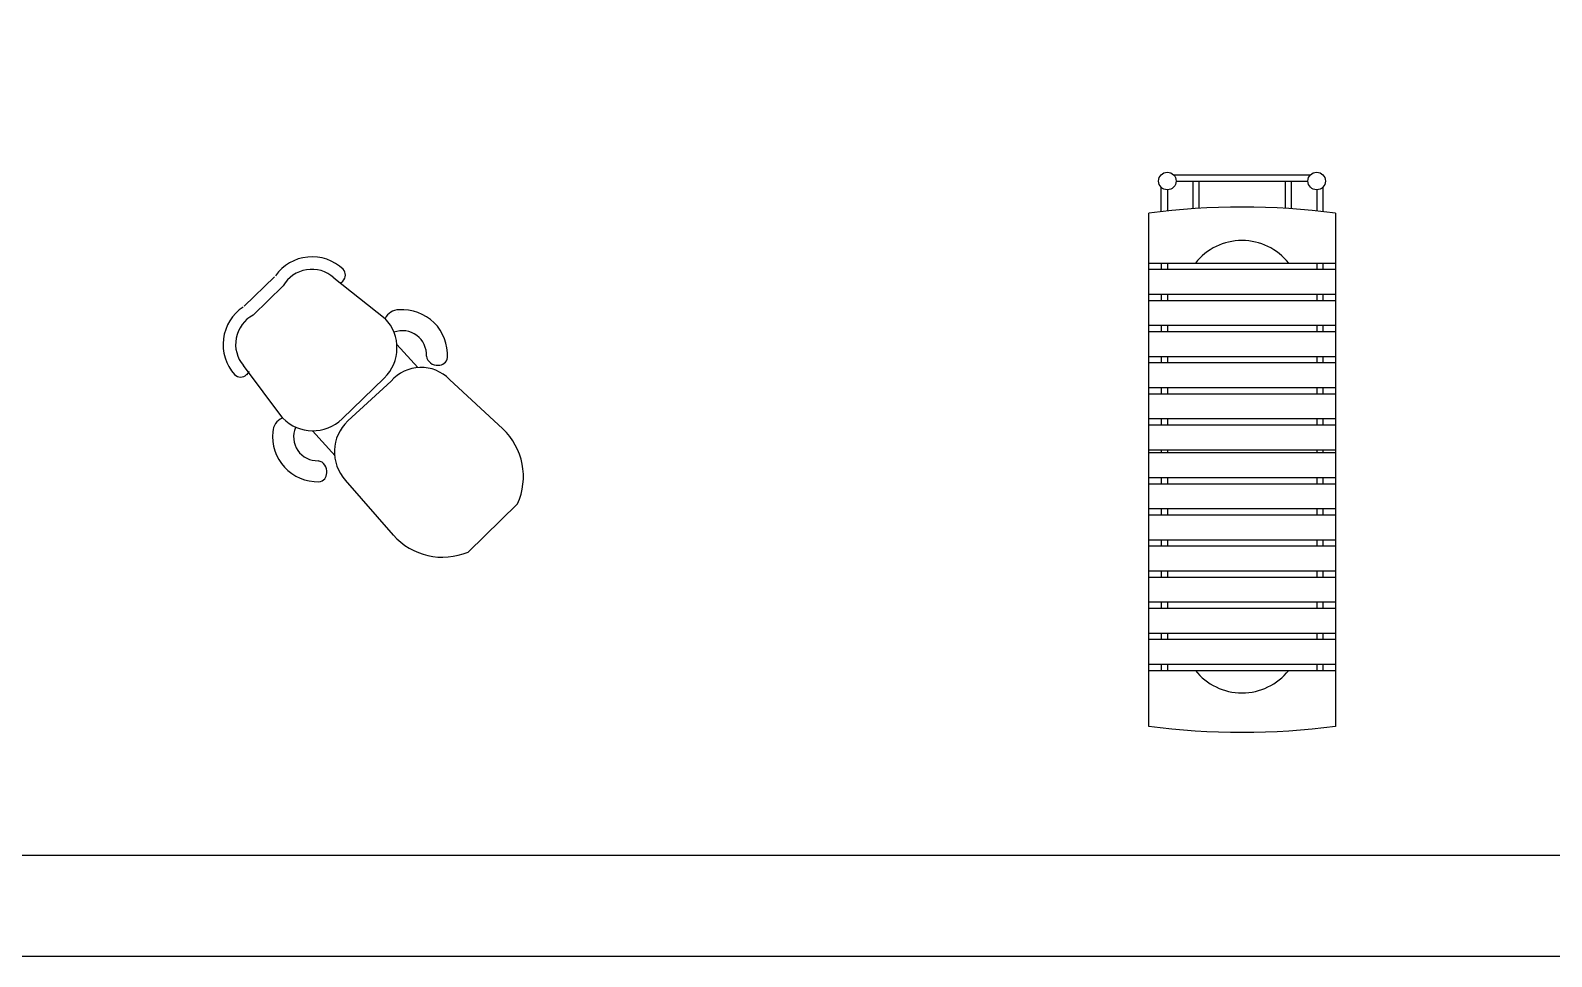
# Model space of a CAD drawing. Header units: inches. Extents: x 13 to 55.5, y 11.7 to 36.5.
# Drawn here: x 39.392 to 44.282, y 11.712 to 14.689 of the extents above; entities that cross this region are included whole.
import ezdxf

# ---------------------------------------------------------------- set-up
doc = ezdxf.new("R2010")
doc.units = ezdxf.units.IN
doc.header["$MEASUREMENT"] = 0
doc.layers.add('02', color=2, linetype='Continuous')
doc.layers.add('kadrbm', color=4, linetype='Continuous')

# ---------------------------------------------------------------- blocks, each defined once
blk = doc.blocks.new('kadrbm')
at = {"layer": 'kadrbm', "color": 4}
blk.add_lwpolyline([(0, 0), (0, 24.7972), (21, 24.7972), (21, 0), (0, 0)], close=True, dxfattribs=at)
blk.add_lwpolyline([(20.6631, 0.3257), (20.6631, 24.4603), (0.3369, 24.4603), (0.3369, 0.3257), (20.6631, 0.3257)], dxfattribs=at)

msp = doc.modelspace()

# ---------------------------------------------------------------- linework, layer by layer
at = {"layer": '02'}
for p, q in [((43.0753, 14.2045), (43.4987, 14.2045)), ((43.1286, 14.2045), (43.1286, 14.1152)), ((43.1486, 14.2045), (43.1486, 14.1165)), ((43.4254, 14.2045), (43.4254, 14.1165)), ((43.4454, 14.2045), (43.4454, 14.1152)), ((43.047, 14.1763), (43.047, 14.108)), ((43.527, 14.1763), (43.527, 14.108)), ((42.987, 13.9408), (43.587, 13.9408)), ((43.027, 13.9408), (43.027, 13.9208)), ((43.047, 13.9408), (43.047, 13.9208)), ((43.527, 13.9408), (43.527, 13.9208)), ((43.547, 13.9408), (43.547, 13.9208)), ((40.0794, 13.8025), (40.1761, 13.8964)), ((40.367, 13.8936), (40.5321, 13.7623)), ((40.3968, 13.9211), (40.3968, 13.9211)), ((42.987, 13.9208), (43.587, 13.9208)), ((40.1076, 13.7735), (40.2043, 13.8674)), ((40.3885, 13.8765), (40.3962, 13.8829)), ((42.987, 13.8408), (43.587, 13.8408)), ((43.027, 13.8408), (43.027, 13.8208)), ((43.047, 13.8408), (43.047, 13.8208)), ((43.527, 13.8408), (43.527, 13.8208)), ((43.547, 13.8408), (43.547, 13.8208)), ((42.987, 13.8208), (43.587, 13.8208)), ((40.5754, 13.7804), (40.5754, 13.7804)), ((42.987, 13.7408), (43.587, 13.7408)), ((42.987, 13.7208), (43.587, 13.7208)), ((43.027, 13.7408), (43.027, 13.7208)), ((43.047, 13.7408), (43.047, 13.7208)), ((43.527, 13.7408), (43.527, 13.7208)), ((43.547, 13.7408), (43.547, 13.7208)), ((40.5698, 13.6796), (40.6369, 13.6049)), ((40.203, 13.4427), (40.0766, 13.6116)), ((42.987, 13.6408), (43.587, 13.6408)), ((42.987, 13.6208), (43.587, 13.6208)), ((43.027, 13.6408), (43.027, 13.6208)), ((43.047, 13.6408), (43.047, 13.6208)), ((43.527, 13.6408), (43.527, 13.6208)), ((43.547, 13.6408), (43.547, 13.6208)), ((40.0483, 13.5827), (40.0483, 13.5827)), ((40.0954, 13.5923), (40.0864, 13.5821)), ((40.5293, 13.5714), (40.3939, 13.4399)), ((40.4126, 13.4333), (40.5513, 13.5612)), ((40.7389, 13.5668), (40.729, 13.5759)), ((40.9102, 13.408), (40.7389, 13.5668)), ((42.987, 13.5408), (43.587, 13.5408)), ((42.987, 13.5208), (43.587, 13.5208)), ((43.027, 13.5408), (43.027, 13.5208)), ((43.047, 13.5408), (43.047, 13.5208)), ((43.527, 13.5408), (43.527, 13.5208)), ((43.547, 13.5408), (43.547, 13.5208)), ((40.2986, 13.4016), (40.3711, 13.3209)), ((42.987, 13.4408), (43.587, 13.4408)), ((42.987, 13.4208), (43.587, 13.4208)), ((43.027, 13.4408), (43.027, 13.4208)), ((43.047, 13.4408), (43.047, 13.4208)), ((43.527, 13.4408), (43.527, 13.4208)), ((43.547, 13.4408), (43.547, 13.4208)), ((42.987, 13.3408), (43.587, 13.3408)), ((42.987, 13.3316), (43.587, 13.3316)), ((43.027, 13.3408), (43.027, 13.3316)), ((43.047, 13.3408), (43.047, 13.3316)), ((43.527, 13.3408), (43.527, 13.3316)), ((43.547, 13.3408), (43.547, 13.3316)), ((40.5586, 13.0666), (40.4049, 13.2425)), ((42.987, 13.2516), (43.587, 13.2516)), ((42.987, 13.2316), (43.587, 13.2316)), ((43.027, 13.2516), (43.027, 13.2316)), ((43.047, 13.2516), (43.047, 13.2316)), ((43.527, 13.2516), (43.527, 13.2316)), ((43.547, 13.2516), (43.547, 13.2316)), ((40.9577, 13.1665), (40.7986, 13.012)), ((42.987, 13.1516), (43.587, 13.1516)), ((42.987, 13.1316), (43.587, 13.1316)), ((43.027, 13.1516), (43.027, 13.1316)), ((43.047, 13.1516), (43.047, 13.1316)), ((43.527, 13.1516), (43.527, 13.1316)), ((43.547, 13.1516), (43.547, 13.1316)), ((42.987, 13.0516), (43.587, 13.0516)), ((42.987, 13.0316), (43.587, 13.0316)), ((43.027, 13.0516), (43.027, 13.0316)), ((43.047, 13.0516), (43.047, 13.0316)), ((43.527, 13.0516), (43.527, 13.0316)), ((43.547, 13.0516), (43.547, 13.0316)), ((42.987, 12.9516), (43.587, 12.9516)), ((42.987, 12.9316), (43.587, 12.9316)), ((43.027, 12.9516), (43.027, 12.9316)), ((43.047, 12.9516), (43.047, 12.9316)), ((43.527, 12.9516), (43.527, 12.9316)), ((43.547, 12.9516), (43.547, 12.9316)), ((42.987, 12.8516), (43.587, 12.8516)), ((42.987, 12.8316), (43.587, 12.8316)), ((43.027, 12.8516), (43.027, 12.8316)), ((43.047, 12.8516), (43.047, 12.8316)), ((43.527, 12.8516), (43.527, 12.8316)), ((43.547, 12.8516), (43.547, 12.8316)), ((42.987, 12.7516), (43.587, 12.7516)), ((42.987, 12.7316), (43.587, 12.7316)), ((43.027, 12.7516), (43.027, 12.7316)), ((43.047, 12.7516), (43.047, 12.7316)), ((43.527, 12.7516), (43.527, 12.7316)), ((43.547, 12.7516), (43.547, 12.7316)), ((42.987, 12.6516), (43.587, 12.6516)), ((42.987, 12.6316), (43.587, 12.6316)), ((43.027, 12.6516), (43.027, 12.6316)), ((43.047, 12.6516), (43.047, 12.6316)), ((43.527, 12.6516), (43.527, 12.6316)), ((43.547, 12.6516), (43.547, 12.6316))]:
    msp.add_line(p, q, dxfattribs=at)
msp.add_lwpolyline([(43.027, 14.1058), (43.027, 14.1845)], dxfattribs=at)
for points in [[(43.067, 14.2245), (43.507, 14.2245, -1)], [(43.547, 14.1845), (43.547, 14.1058, -0.004459)], [(43.587, 14.1008), (43.587, 12.4516, -0.066667), (42.987, 12.4516), (42.987, 14.1008, -0.004459)]]:
    msp.add_lwpolyline(points, format="xyb", dxfattribs=at)
for centre in [(43.047, 14.2045), (43.527, 14.2045)]:
    msp.add_circle(centre, 0.0283, dxfattribs=at)
for centre, radius, start, end in [((43.287, 11.8608), 2.26, 82.3719, 97.6281), ((43.287, 13.8218), 0.1915, 38.4318, 141.5682), ((40.2971, 13.8166), 0.1444, 46.3386, 144.6602), ((40.2962, 13.8152), 0.1056, 47.895, 150.4394), ((40.3774, 13.9023), 0.027, 314.1592, 44.1592), ((40.1556, 13.6793), 0.1444, 123.6582, 221.9799), ((40.157, 13.6801), 0.1056, 117.879, 220.4235), ((40.4353, 13.6682), 0.135, 314.1592, 44.1592), ((40.5755, 13.7428), 0.0476, 88.5757, 155.7847), ((40.5881, 13.6464), 0.1444, 356.2181, 94.5398), ((40.5881, 13.6464), 0.0769, 356.2181, 110.9115), ((40.6476, 13.4782), 0.1272, 44.1542, 139.2406), ((40.6991, 13.6474), 0.0348, 190.0855, 275.7268), ((40.7054, 13.6397), 0.027, 264.0388, 354.0388), ((40.0676, 13.6015), 0.027, 224.1592, 314.1592), ((40.2189, 13.3983), 0.0476, 112.2272, 179.4362), ((40.2999, 13.5367), 0.135, 224.1592, 314.1592), ((40.3147, 13.3823), 0.0769, 157.1005, 271.7938), ((40.5041, 13.334), 0.135, 132.6914, 222.6914), ((40.7654, 13.2541), 0.2113, 335.5223, 46.7631), ((40.3147, 13.3823), 0.1444, 173.4721, 271.7938), ((40.3099, 13.2715), 0.0348, 352.2851, 77.9264), ((40.3174, 13.2649), 0.027, 273.9732, 3.9732), ((40.7167, 13.2068), 0.2113, 221.5554, 292.7961), ((43.287, 12.7507), 0.1915, 218.4318, 321.5682)]:
    msp.add_arc(centre, radius, start, end, dxfattribs=at)

# ---------------------------------------------------------------- block references
at = {"layer": 'kadrbm'}
msp.add_blockref('kadrbm', (34.5014, 11.7117), dxfattribs=at)

doc.saveas('drawing.dxf')
